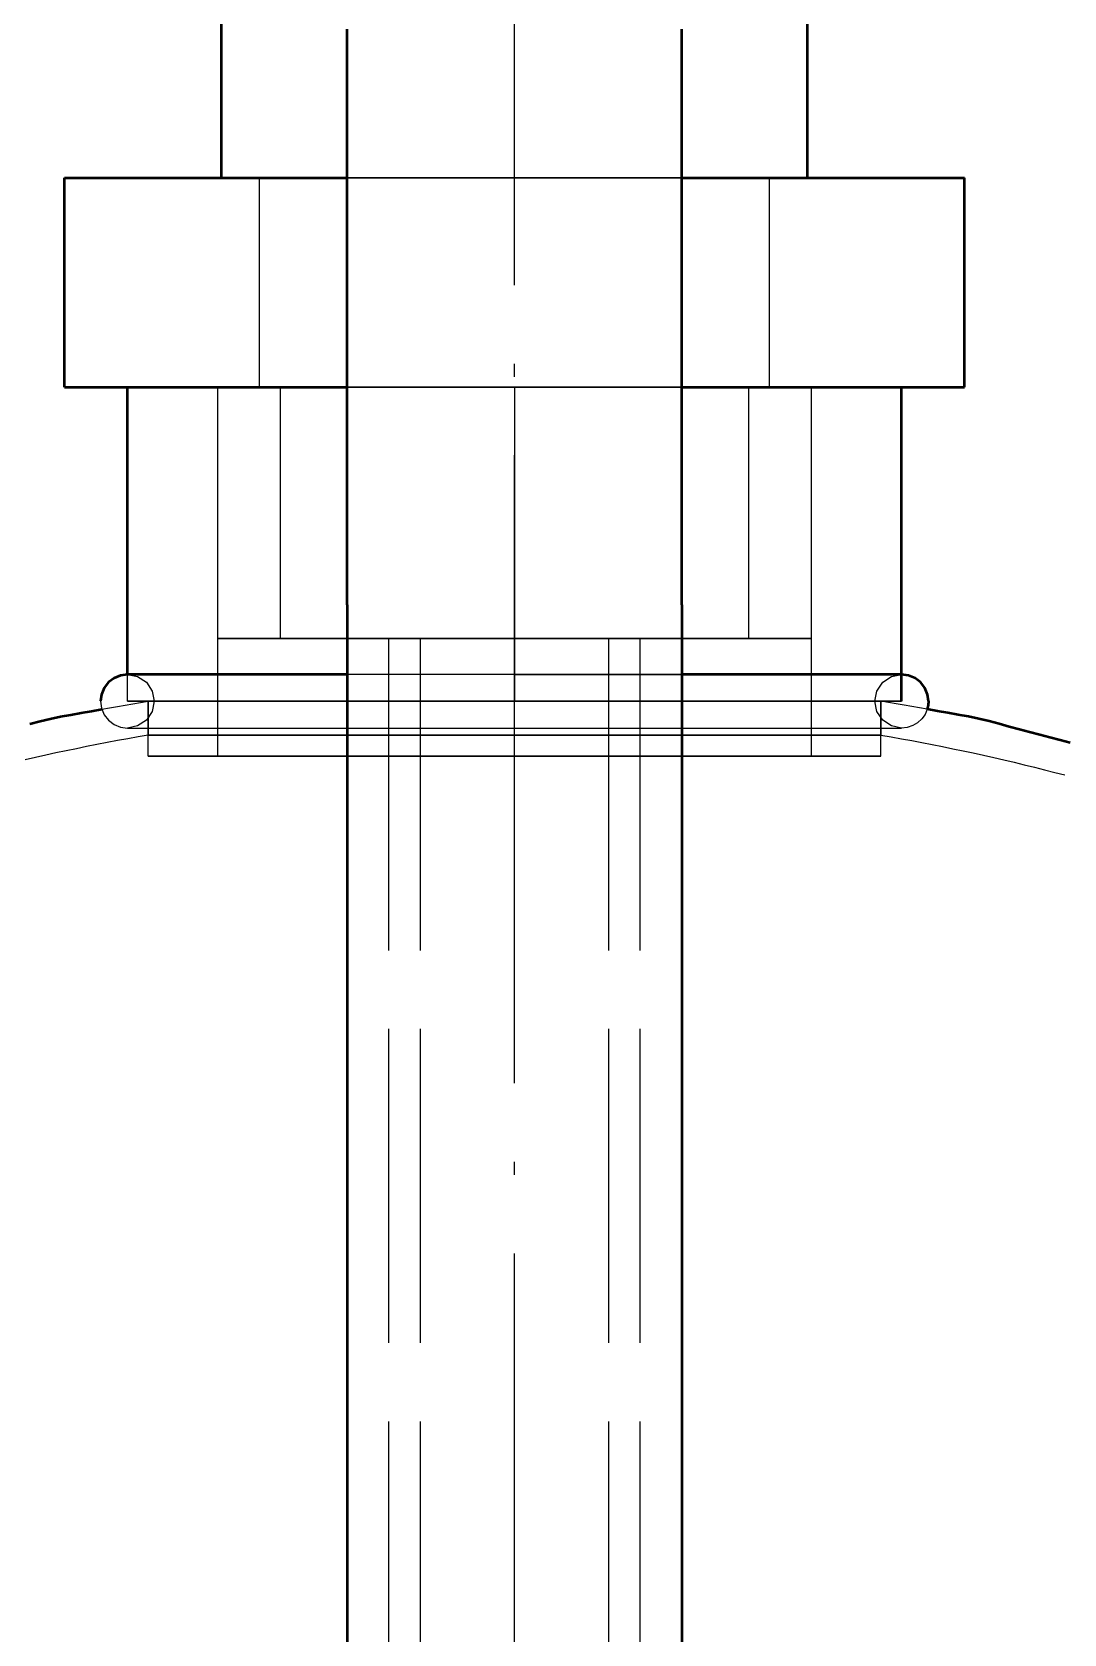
# Model space of a CAD drawing. Header units: millimetres. Extents: x 0 to 420, y 0 to 297.
# Drawn here: x 155.99 to 165.85, y 236.99 to 252.29 of the extents above; entities that cross this region are included whole.
import ezdxf

# ---------------------------------------------------------------- set-up
doc = ezdxf.new("R2010")
doc.units = ezdxf.units.MM
doc.linetypes.add('ISO02-TRAZOS', pattern=[3.75, 3, -0.75])
doc.linetypes.add('ISO04-TRAZO-PUNTO', pattern=[7.625, 6, -0.75, 0.125, -0.75])
for name, color, linetype, lineweight in [('01-VISIBLE', 7, 'CONTINUOUS', 50), ('02-OCULTA', 4, 'ISO02-TRAZOS', 25), ('03-EJE', 1, 'ISO04-TRAZO-PUNTO', 25)]:
    doc.layers.add(name, color=color, linetype=linetype, lineweight=lineweight)

msp = doc.modelspace()

# ---------------------------------------------------------------- linework, layer by layer
at = {"layer": '01-VISIBLE'}
for p, q in [((157.798, 250.9), (157.798, 261.707)), ((163.398, 250.9), (163.398, 261.707)), ((156.298, 248.9), (156.298, 250.9)), ((164.898, 248.9), (164.898, 250.9)), ((156.898, 246.156), (156.898, 248.9)), ((164.298, 245.9), (164.298, 248.9)), ((158.998, 246.823), (158.998, 203.28)), ((162.198, 246.823), (162.198, 203.28))]:
    msp.add_line(p, q, dxfattribs=at)
for points in [[(158.998, 246.823), (158.998, 246.923), (158.998, 247.023), (158.998, 247.123), (158.998, 247.223), (158.998, 247.323), (158.998, 247.423), (158.998, 247.523), (158.998, 247.623), (158.998, 247.723), (158.998, 247.823), (158.998, 247.923), (158.998, 248.023), (158.998, 248.123), (158.998, 248.223), (158.998, 248.323), (158.998, 248.423), (158.998, 248.523), (158.998, 248.623), (158.998, 248.723), (158.998, 248.823), (158.998, 248.923), (158.998, 249.023), (158.998, 249.123), (158.998, 249.223), (158.998, 249.323), (158.998, 249.423), (158.998, 249.523), (158.998, 249.623), (158.998, 249.723), (158.998, 249.823), (158.998, 249.923), (158.998, 250.023), (158.998, 250.123), (158.998, 250.223), (158.998, 250.323), (158.998, 250.423), (158.998, 250.523), (158.998, 250.623), (158.998, 250.723), (158.998, 250.823), (158.998, 250.923), (158.998, 251.023), (158.998, 251.123), (158.998, 251.223), (158.998, 251.323), (158.998, 251.423), (158.998, 251.523), (158.998, 251.623), (158.998, 251.723), (158.998, 251.823), (158.998, 251.923), (158.998, 252.023), (158.998, 252.123), (158.998, 252.223), (158.998, 252.323)], [(162.198, 246.823), (162.198, 246.923), (162.198, 247.023), (162.198, 247.123), (162.198, 247.223), (162.198, 247.323), (162.198, 247.423), (162.198, 247.523), (162.198, 247.623), (162.198, 247.723), (162.198, 247.823), (162.198, 247.923), (162.198, 248.023), (162.198, 248.123), (162.198, 248.223), (162.198, 248.323), (162.198, 248.423), (162.198, 248.523), (162.198, 248.623), (162.198, 248.723), (162.198, 248.823), (162.198, 248.923), (162.198, 249.023), (162.198, 249.123), (162.198, 249.223), (162.198, 249.323), (162.198, 249.423), (162.198, 249.523), (162.198, 249.623), (162.198, 249.723), (162.198, 249.823), (162.198, 249.923), (162.198, 250.023), (162.198, 250.123), (162.198, 250.223), (162.198, 250.323), (162.198, 250.423), (162.198, 250.523), (162.198, 250.623), (162.198, 250.723), (162.198, 250.823), (162.198, 250.923), (162.198, 251.023), (162.198, 251.123), (162.198, 251.223), (162.198, 251.323), (162.198, 251.423), (162.198, 251.523), (162.198, 251.623), (162.198, 251.723), (162.198, 251.823), (162.198, 251.923), (162.198, 252.023), (162.198, 252.123), (162.198, 252.223), (162.198, 252.323)], [(156.298, 250.9), (156.398, 250.9), (156.498, 250.9), (156.598, 250.9), (156.698, 250.9), (156.798, 250.9), (156.898, 250.9), (156.998, 250.9), (157.098, 250.9), (157.198, 250.9), (157.298, 250.9), (157.398, 250.9), (157.498, 250.9), (157.598, 250.9), (157.698, 250.9), (157.798, 250.9), (157.898, 250.9), (157.998, 250.9), (158.098, 250.9), (158.198, 250.9), (158.298, 250.9), (158.398, 250.9), (158.498, 250.9), (158.598, 250.9), (158.698, 250.9), (158.798, 250.9), (158.898, 250.9), (158.998, 250.9)], [(162.198, 250.9), (162.302, 250.9), (162.406, 250.9), (162.51, 250.9), (162.614, 250.9), (162.718, 250.9), (162.821, 250.9), (162.925, 250.9), (163.029, 250.9), (163.133, 250.9), (163.237, 250.9), (163.341, 250.9), (163.445, 250.9), (163.548, 250.9), (163.652, 250.9), (163.756, 250.9), (163.86, 250.9), (163.964, 250.9), (164.068, 250.9), (164.171, 250.9), (164.275, 250.9), (164.379, 250.9), (164.483, 250.9), (164.587, 250.9), (164.691, 250.9), (164.795, 250.9), (164.898, 250.9)], [(156.298, 248.9), (156.398, 248.9), (156.498, 248.9), (156.598, 248.9), (156.698, 248.9), (156.798, 248.9), (156.898, 248.9), (156.998, 248.9), (157.098, 248.9), (157.198, 248.9), (157.298, 248.9), (157.398, 248.9), (157.498, 248.9), (157.598, 248.9), (157.698, 248.9), (157.798, 248.9), (157.898, 248.9), (157.998, 248.9), (158.098, 248.9), (158.198, 248.9), (158.298, 248.9), (158.398, 248.9), (158.498, 248.9), (158.598, 248.9), (158.698, 248.9), (158.798, 248.9), (158.898, 248.9), (158.998, 248.9)], [(162.198, 248.9), (162.302, 248.9), (162.406, 248.9), (162.51, 248.9), (162.614, 248.9), (162.718, 248.9), (162.821, 248.9), (162.925, 248.9), (163.029, 248.9), (163.133, 248.9), (163.237, 248.9), (163.341, 248.9), (163.445, 248.9), (163.548, 248.9), (163.652, 248.9), (163.756, 248.9), (163.86, 248.9), (163.964, 248.9), (164.068, 248.9), (164.171, 248.9), (164.275, 248.9), (164.379, 248.9), (164.483, 248.9), (164.587, 248.9), (164.691, 248.9), (164.795, 248.9), (164.898, 248.9)], [(156.898, 246.156), (156.832, 246.147), (156.77, 246.122), (156.717, 246.081), (156.677, 246.028), (156.651, 245.966), (156.642, 245.9)], [(157.761, 246.156), (157.653, 246.156), (157.545, 246.156), (157.437, 246.156), (157.33, 246.156), (157.222, 246.156), (157.114, 246.156), (157.006, 246.156), (156.898, 246.156)], [(158.998, 246.156), (158.898, 246.156), (158.798, 246.156), (158.698, 246.156), (158.598, 246.156), (158.498, 246.156), (158.398, 246.156), (158.298, 246.156), (158.198, 246.156), (158.098, 246.156), (157.998, 246.156), (157.898, 246.156), (157.798, 246.156), (157.698, 246.156), (157.598, 246.156), (157.498, 246.156), (157.398, 246.156), (157.298, 246.156), (157.198, 246.156), (157.098, 246.156), (156.998, 246.156), (156.898, 246.156)], [(164.298, 246.156), (164.193, 246.156), (164.088, 246.156), (163.983, 246.156), (163.878, 246.156), (163.773, 246.156), (163.668, 246.156), (163.563, 246.156), (163.458, 246.156), (163.353, 246.156), (163.248, 246.156), (163.143, 246.156), (163.038, 246.156), (162.933, 246.156), (162.828, 246.156), (162.723, 246.156), (162.618, 246.156), (162.513, 246.156), (162.408, 246.156), (162.303, 246.156), (162.198, 246.156)], [(164.554, 245.9), (164.546, 245.966), (164.52, 246.028), (164.479, 246.081), (164.426, 246.122), (164.365, 246.147), (164.298, 246.156)], [(155.966, 245.684), (156.063, 245.71), (156.161, 245.733), (156.259, 245.753), (156.358, 245.772), (156.456, 245.79), (156.555, 245.807), (156.654, 245.825)], [(164.554, 245.9), (164.554, 245.887), (164.553, 245.875), (164.552, 245.862), (164.549, 245.849), (164.546, 245.837), (164.543, 245.825)], [(165.91, 245.504), (165.812, 245.529), (165.715, 245.554), (165.618, 245.579), (165.521, 245.604), (165.424, 245.63), (165.327, 245.656), (165.231, 245.684), (165.134, 245.71), (165.036, 245.733), (164.938, 245.753), (164.839, 245.772), (164.741, 245.79), (164.642, 245.807), (164.543, 245.825)]]:
    msp.add_lwpolyline(points, dxfattribs=at)
at = {"layer": '02-OCULTA'}
for p, q in [((157.798, 250.9), (157.798, 262.107)), ((163.398, 250.9), (163.398, 262.107)), ((158.161, 248.9), (158.161, 250.9)), ((162.598, 250.9), (158.598, 250.9)), ((162.598, 250.9), (158.598, 250.9)), ((163.036, 248.9), (163.036, 250.9)), ((157.761, 245.376), (157.761, 248.9)), ((157.761, 246.5), (157.761, 248.9)), ((158.361, 246.5), (158.361, 248.9)), ((160.598, 248.9), (160.598, 245.376)), ((162.836, 246.5), (162.836, 248.9)), ((163.436, 245.376), (163.436, 248.9)), ((163.436, 246.5), (163.436, 248.9)), ((159.398, 176.02), (159.398, 246.5)), ((159.698, 176.02), (159.698, 246.5)), ((161.498, 176.02), (161.498, 246.5)), ((161.798, 176.02), (161.798, 246.5)), ((156.898, 245.9), (156.898, 246.156)), ((157.096, 245.376), (157.096, 245.9)), ((157.098, 245.9), (157.098, 245.576)), ((164.098, 245.9), (164.098, 245.576)), ((164.1, 245.376), (164.1, 245.9))]:
    msp.add_line(p, q, dxfattribs=at)
for points in [[(160.598, 250.9), (160.498, 250.9), (160.398, 250.9), (160.298, 250.9), (160.198, 250.9), (160.098, 250.9), (159.998, 250.9), (159.898, 250.9), (159.798, 250.9), (159.698, 250.9), (159.598, 250.9), (159.498, 250.9), (159.398, 250.9), (159.298, 250.9), (159.198, 250.9), (159.098, 250.9), (158.998, 250.9), (158.898, 250.9), (158.798, 250.9), (158.698, 250.9), (158.598, 250.9), (158.498, 250.9), (158.398, 250.9), (158.298, 250.9), (158.198, 250.9), (158.098, 250.9), (157.998, 250.9), (157.898, 250.9), (157.798, 250.9), (157.698, 250.9), (157.598, 250.9), (157.498, 250.9), (157.398, 250.9), (157.298, 250.9), (157.198, 250.9), (157.098, 250.9), (156.998, 250.9), (156.898, 250.9), (156.798, 250.9), (156.698, 250.9), (156.598, 250.9), (156.498, 250.9), (156.398, 250.9), (156.298, 250.9)], [(158.598, 250.9), (158.498, 250.9), (158.398, 250.9), (158.298, 250.9), (158.198, 250.9), (158.098, 250.9), (157.998, 250.9), (157.898, 250.9), (157.798, 250.9)], [(158.598, 250.9), (158.498, 250.9), (158.398, 250.9), (158.298, 250.9), (158.198, 250.9), (158.098, 250.9), (157.998, 250.9), (157.898, 250.9), (157.798, 250.9)], [(160.598, 250.9), (160.497, 250.9), (160.395, 250.9), (160.294, 250.9), (160.192, 250.9), (160.091, 250.9), (159.989, 250.9), (159.887, 250.9), (159.786, 250.9), (159.684, 250.9), (159.583, 250.9), (159.481, 250.9), (159.38, 250.9), (159.278, 250.9), (159.176, 250.9), (159.075, 250.9), (158.973, 250.9), (158.872, 250.9), (158.77, 250.9), (158.669, 250.9), (158.567, 250.9), (158.466, 250.9), (158.364, 250.9), (158.262, 250.9), (158.161, 250.9)], [(158.161, 250.9), (158.262, 250.9), (158.364, 250.9), (158.466, 250.9), (158.567, 250.9), (158.669, 250.9), (158.77, 250.9), (158.872, 250.9), (158.973, 250.9), (159.075, 250.9), (159.176, 250.9), (159.278, 250.9), (159.38, 250.9), (159.481, 250.9), (159.583, 250.9), (159.684, 250.9), (159.786, 250.9), (159.887, 250.9), (159.989, 250.9), (160.091, 250.9), (160.192, 250.9), (160.294, 250.9), (160.395, 250.9), (160.497, 250.9), (160.598, 250.9), (160.7, 250.9), (160.802, 250.9), (160.903, 250.9), (161.005, 250.9), (161.106, 250.9), (161.208, 250.9), (161.309, 250.9), (161.411, 250.9), (161.513, 250.9), (161.614, 250.9), (161.716, 250.9), (161.817, 250.9), (161.919, 250.9), (162.02, 250.9), (162.122, 250.9), (162.223, 250.9), (162.325, 250.9), (162.427, 250.9), (162.528, 250.9), (162.63, 250.9), (162.731, 250.9), (162.833, 250.9), (162.934, 250.9), (163.036, 250.9)], [(158.998, 250.9), (159.102, 250.9), (159.205, 250.9), (159.308, 250.9), (159.411, 250.9), (159.515, 250.9), (159.618, 250.9), (159.721, 250.9), (159.824, 250.9), (159.927, 250.9), (160.031, 250.9), (160.134, 250.9), (160.237, 250.9), (160.34, 250.9), (160.444, 250.9), (160.547, 250.9), (160.65, 250.9), (160.753, 250.9), (160.856, 250.9), (160.96, 250.9), (161.063, 250.9), (161.166, 250.9), (161.269, 250.9), (161.373, 250.9), (161.476, 250.9), (161.579, 250.9), (161.682, 250.9), (161.786, 250.9), (161.889, 250.9), (161.992, 250.9), (162.095, 250.9), (162.198, 250.9)], [(164.898, 250.9), (164.796, 250.9), (164.694, 250.9), (164.591, 250.9), (164.489, 250.9), (164.387, 250.9), (164.284, 250.9), (164.182, 250.9), (164.079, 250.9), (163.977, 250.9), (163.875, 250.9), (163.772, 250.9), (163.67, 250.9), (163.567, 250.9), (163.465, 250.9), (163.363, 250.9), (163.26, 250.9), (163.158, 250.9), (163.056, 250.9), (162.953, 250.9), (162.851, 250.9), (162.748, 250.9), (162.646, 250.9), (162.544, 250.9), (162.441, 250.9), (162.339, 250.9), (162.237, 250.9), (162.134, 250.9), (162.032, 250.9), (161.929, 250.9), (161.827, 250.9), (161.725, 250.9), (161.622, 250.9), (161.52, 250.9), (161.417, 250.9), (161.315, 250.9), (161.213, 250.9), (161.11, 250.9), (161.008, 250.9), (160.906, 250.9), (160.803, 250.9), (160.701, 250.9), (160.598, 250.9)], [(163.036, 250.9), (162.934, 250.9), (162.833, 250.9), (162.731, 250.9), (162.63, 250.9), (162.528, 250.9), (162.427, 250.9), (162.325, 250.9), (162.223, 250.9), (162.122, 250.9), (162.02, 250.9), (161.919, 250.9), (161.817, 250.9), (161.716, 250.9), (161.614, 250.9), (161.513, 250.9), (161.411, 250.9), (161.309, 250.9), (161.208, 250.9), (161.106, 250.9), (161.005, 250.9), (160.903, 250.9), (160.802, 250.9), (160.7, 250.9), (160.598, 250.9)], [(162.598, 250.9), (162.698, 250.9), (162.798, 250.9), (162.898, 250.9), (162.998, 250.9), (163.098, 250.9), (163.198, 250.9), (163.298, 250.9), (163.398, 250.9)], [(162.598, 250.9), (162.698, 250.9), (162.798, 250.9), (162.898, 250.9), (162.998, 250.9), (163.098, 250.9), (163.198, 250.9), (163.298, 250.9), (163.398, 250.9)], [(160.598, 248.9), (160.498, 248.9), (160.398, 248.9), (160.298, 248.9), (160.198, 248.9), (160.098, 248.9), (159.998, 248.9), (159.898, 248.9), (159.798, 248.9), (159.698, 248.9), (159.598, 248.9), (159.498, 248.9), (159.398, 248.9), (159.298, 248.9), (159.198, 248.9), (159.098, 248.9), (158.998, 248.9), (158.898, 248.9), (158.798, 248.9), (158.698, 248.9), (158.598, 248.9), (158.498, 248.9), (158.398, 248.9), (158.298, 248.9), (158.198, 248.9), (158.098, 248.9), (157.998, 248.9), (157.898, 248.9), (157.798, 248.9), (157.698, 248.9), (157.598, 248.9), (157.498, 248.9), (157.398, 248.9), (157.298, 248.9), (157.198, 248.9), (157.098, 248.9), (156.998, 248.9), (156.898, 248.9), (156.798, 248.9), (156.698, 248.9), (156.598, 248.9), (156.498, 248.9), (156.398, 248.9), (156.298, 248.9)], [(160.598, 248.9), (160.498, 248.9), (160.398, 248.9), (160.298, 248.9), (160.198, 248.9), (160.098, 248.9), (159.998, 248.9), (159.898, 248.9), (159.798, 248.9), (159.698, 248.9), (159.598, 248.9), (159.498, 248.9), (159.398, 248.9), (159.298, 248.9), (159.198, 248.9), (159.098, 248.9), (158.998, 248.9), (158.898, 248.9), (158.798, 248.9), (158.698, 248.9), (158.598, 248.9), (158.498, 248.9), (158.398, 248.9), (158.298, 248.9), (158.198, 248.9), (158.098, 248.9), (157.998, 248.9), (157.898, 248.9), (157.798, 248.9), (157.698, 248.9), (157.598, 248.9), (157.498, 248.9), (157.398, 248.9), (157.298, 248.9), (157.198, 248.9), (157.098, 248.9), (156.998, 248.9), (156.898, 248.9)], [(156.898, 248.9), (156.998, 248.9), (157.098, 248.9), (157.198, 248.9), (157.298, 248.9), (157.398, 248.9), (157.498, 248.9), (157.598, 248.9), (157.698, 248.9), (157.798, 248.9), (157.898, 248.9), (157.998, 248.9), (158.098, 248.9), (158.198, 248.9), (158.298, 248.9), (158.398, 248.9), (158.498, 248.9), (158.598, 248.9), (158.698, 248.9), (158.798, 248.9), (158.898, 248.9), (158.998, 248.9), (159.098, 248.9), (159.198, 248.9), (159.298, 248.9), (159.398, 248.9), (159.498, 248.9), (159.598, 248.9), (159.698, 248.9), (159.798, 248.9), (159.898, 248.9), (159.998, 248.9), (160.098, 248.9), (160.198, 248.9), (160.298, 248.9), (160.398, 248.9), (160.498, 248.9), (160.598, 248.9), (160.698, 248.9), (160.798, 248.9), (160.898, 248.9), (160.998, 248.9), (161.098, 248.9), (161.198, 248.9), (161.298, 248.9), (161.398, 248.9), (161.498, 248.9), (161.598, 248.9), (161.698, 248.9), (161.798, 248.9), (161.898, 248.9), (161.998, 248.9), (162.098, 248.9), (162.198, 248.9), (162.298, 248.9), (162.398, 248.9), (162.498, 248.9), (162.598, 248.9), (162.698, 248.9), (162.798, 248.9), (162.898, 248.9), (162.998, 248.9), (163.098, 248.9), (163.198, 248.9), (163.298, 248.9), (163.398, 248.9), (163.498, 248.9), (163.598, 248.9), (163.698, 248.9), (163.798, 248.9), (163.898, 248.9), (163.998, 248.9), (164.098, 248.9), (164.198, 248.9), (164.298, 248.9)], [(160.598, 248.9), (160.497, 248.9), (160.396, 248.9), (160.294, 248.9), (160.193, 248.9), (160.092, 248.9), (159.99, 248.9), (159.889, 248.9), (159.788, 248.9), (159.686, 248.9), (159.585, 248.9), (159.484, 248.9), (159.382, 248.9), (159.281, 248.9), (159.18, 248.9), (159.078, 248.9), (158.977, 248.9), (158.876, 248.9), (158.774, 248.9), (158.673, 248.9), (158.572, 248.9), (158.47, 248.9), (158.369, 248.9), (158.268, 248.9), (158.166, 248.9), (158.065, 248.9), (157.964, 248.9), (157.862, 248.9), (157.761, 248.9)], [(157.761, 248.9), (157.862, 248.9), (157.964, 248.9), (158.065, 248.9), (158.166, 248.9), (158.268, 248.9), (158.369, 248.9), (158.47, 248.9), (158.572, 248.9), (158.673, 248.9), (158.774, 248.9), (158.876, 248.9), (158.977, 248.9), (159.078, 248.9), (159.18, 248.9), (159.281, 248.9), (159.382, 248.9), (159.484, 248.9), (159.585, 248.9), (159.686, 248.9), (159.788, 248.9), (159.889, 248.9), (159.99, 248.9), (160.092, 248.9), (160.193, 248.9), (160.294, 248.9), (160.396, 248.9), (160.497, 248.9), (160.598, 248.9), (160.7, 248.9), (160.801, 248.9), (160.902, 248.9), (161.004, 248.9), (161.105, 248.9), (161.206, 248.9), (161.308, 248.9), (161.409, 248.9), (161.511, 248.9), (161.612, 248.9), (161.713, 248.9), (161.815, 248.9), (161.916, 248.9), (162.017, 248.9), (162.119, 248.9), (162.22, 248.9), (162.321, 248.9), (162.423, 248.9), (162.524, 248.9), (162.625, 248.9), (162.727, 248.9), (162.828, 248.9), (162.929, 248.9), (163.031, 248.9), (163.132, 248.9), (163.233, 248.9), (163.335, 248.9), (163.436, 248.9)], [(160.598, 248.9), (160.497, 248.9), (160.396, 248.9), (160.294, 248.9), (160.193, 248.9), (160.092, 248.9), (159.99, 248.9), (159.889, 248.9), (159.788, 248.9), (159.686, 248.9), (159.585, 248.9), (159.484, 248.9), (159.382, 248.9), (159.281, 248.9), (159.18, 248.9), (159.078, 248.9), (158.977, 248.9), (158.876, 248.9), (158.774, 248.9), (158.673, 248.9), (158.572, 248.9), (158.47, 248.9), (158.369, 248.9), (158.268, 248.9), (158.166, 248.9), (158.065, 248.9), (157.964, 248.9), (157.862, 248.9), (157.761, 248.9)], [(157.761, 248.9), (157.862, 248.9), (157.964, 248.9), (158.065, 248.9), (158.166, 248.9), (158.268, 248.9), (158.369, 248.9), (158.47, 248.9), (158.572, 248.9), (158.673, 248.9), (158.774, 248.9), (158.876, 248.9), (158.977, 248.9), (159.078, 248.9), (159.18, 248.9), (159.281, 248.9), (159.382, 248.9), (159.484, 248.9), (159.585, 248.9), (159.686, 248.9), (159.788, 248.9), (159.889, 248.9), (159.99, 248.9), (160.092, 248.9), (160.193, 248.9), (160.294, 248.9), (160.396, 248.9), (160.497, 248.9), (160.598, 248.9), (160.7, 248.9), (160.801, 248.9), (160.902, 248.9), (161.004, 248.9), (161.105, 248.9), (161.206, 248.9), (161.308, 248.9), (161.409, 248.9), (161.511, 248.9), (161.612, 248.9), (161.713, 248.9), (161.815, 248.9), (161.916, 248.9), (162.017, 248.9), (162.119, 248.9), (162.22, 248.9), (162.321, 248.9), (162.423, 248.9), (162.524, 248.9), (162.625, 248.9), (162.727, 248.9), (162.828, 248.9), (162.929, 248.9), (163.031, 248.9), (163.132, 248.9), (163.233, 248.9), (163.335, 248.9), (163.436, 248.9)], [(160.598, 248.9), (160.497, 248.9), (160.395, 248.9), (160.294, 248.9), (160.192, 248.9), (160.091, 248.9), (159.989, 248.9), (159.887, 248.9), (159.786, 248.9), (159.684, 248.9), (159.583, 248.9), (159.481, 248.9), (159.38, 248.9), (159.278, 248.9), (159.176, 248.9), (159.075, 248.9), (158.973, 248.9), (158.872, 248.9), (158.77, 248.9), (158.669, 248.9), (158.567, 248.9), (158.466, 248.9), (158.364, 248.9), (158.262, 248.9), (158.161, 248.9)], [(158.161, 248.9), (158.262, 248.9), (158.364, 248.9), (158.466, 248.9), (158.567, 248.9), (158.669, 248.9), (158.77, 248.9), (158.872, 248.9), (158.973, 248.9), (159.075, 248.9), (159.176, 248.9), (159.278, 248.9), (159.38, 248.9), (159.481, 248.9), (159.583, 248.9), (159.684, 248.9), (159.786, 248.9), (159.887, 248.9), (159.989, 248.9), (160.091, 248.9), (160.192, 248.9), (160.294, 248.9), (160.395, 248.9), (160.497, 248.9), (160.598, 248.9), (160.7, 248.9), (160.802, 248.9), (160.903, 248.9), (161.005, 248.9), (161.106, 248.9), (161.208, 248.9), (161.309, 248.9), (161.411, 248.9), (161.513, 248.9), (161.614, 248.9), (161.716, 248.9), (161.817, 248.9), (161.919, 248.9), (162.02, 248.9), (162.122, 248.9), (162.223, 248.9), (162.325, 248.9), (162.427, 248.9), (162.528, 248.9), (162.63, 248.9), (162.731, 248.9), (162.833, 248.9), (162.934, 248.9), (163.036, 248.9)], [(160.598, 248.9), (160.497, 248.9), (160.395, 248.9), (160.293, 248.9), (160.192, 248.9), (160.09, 248.9), (159.988, 248.9), (159.886, 248.9), (159.785, 248.9), (159.683, 248.9), (159.581, 248.9), (159.48, 248.9), (159.378, 248.9), (159.276, 248.9), (159.174, 248.9), (159.073, 248.9), (158.971, 248.9), (158.869, 248.9), (158.768, 248.9), (158.666, 248.9), (158.564, 248.9), (158.463, 248.9), (158.361, 248.9)], [(158.361, 248.9), (158.463, 248.9), (158.564, 248.9), (158.666, 248.9), (158.768, 248.9), (158.869, 248.9), (158.971, 248.9), (159.073, 248.9), (159.174, 248.9), (159.276, 248.9), (159.378, 248.9), (159.48, 248.9), (159.581, 248.9), (159.683, 248.9), (159.785, 248.9), (159.886, 248.9), (159.988, 248.9), (160.09, 248.9), (160.192, 248.9), (160.293, 248.9), (160.395, 248.9), (160.497, 248.9), (160.598, 248.9), (160.7, 248.9), (160.802, 248.9), (160.904, 248.9), (161.005, 248.9), (161.107, 248.9), (161.209, 248.9), (161.31, 248.9), (161.412, 248.9), (161.514, 248.9), (161.616, 248.9), (161.717, 248.9), (161.819, 248.9), (161.921, 248.9), (162.022, 248.9), (162.124, 248.9), (162.226, 248.9), (162.327, 248.9), (162.429, 248.9), (162.531, 248.9), (162.633, 248.9), (162.734, 248.9), (162.836, 248.9)], [(158.998, 248.9), (159.102, 248.9), (159.205, 248.9), (159.308, 248.9), (159.411, 248.9), (159.515, 248.9), (159.618, 248.9), (159.721, 248.9), (159.824, 248.9), (159.927, 248.9), (160.031, 248.9), (160.134, 248.9), (160.237, 248.9), (160.34, 248.9), (160.444, 248.9), (160.547, 248.9), (160.65, 248.9), (160.753, 248.9), (160.856, 248.9), (160.96, 248.9), (161.063, 248.9), (161.166, 248.9), (161.269, 248.9), (161.373, 248.9), (161.476, 248.9), (161.579, 248.9), (161.682, 248.9), (161.786, 248.9), (161.889, 248.9), (161.992, 248.9), (162.095, 248.9), (162.198, 248.9)], [(163.436, 248.9), (163.335, 248.9), (163.233, 248.9), (163.132, 248.9), (163.031, 248.9), (162.929, 248.9), (162.828, 248.9), (162.727, 248.9), (162.625, 248.9), (162.524, 248.9), (162.423, 248.9), (162.321, 248.9), (162.22, 248.9), (162.119, 248.9), (162.017, 248.9), (161.916, 248.9), (161.815, 248.9), (161.713, 248.9), (161.612, 248.9), (161.511, 248.9), (161.409, 248.9), (161.308, 248.9), (161.206, 248.9), (161.105, 248.9), (161.004, 248.9), (160.902, 248.9), (160.801, 248.9), (160.7, 248.9), (160.598, 248.9)], [(164.298, 248.9), (164.198, 248.9), (164.098, 248.9), (163.998, 248.9), (163.898, 248.9), (163.798, 248.9), (163.698, 248.9), (163.598, 248.9), (163.498, 248.9), (163.398, 248.9), (163.298, 248.9), (163.198, 248.9), (163.098, 248.9), (162.998, 248.9), (162.898, 248.9), (162.798, 248.9), (162.698, 248.9), (162.598, 248.9), (162.498, 248.9), (162.398, 248.9), (162.298, 248.9), (162.198, 248.9), (162.098, 248.9), (161.998, 248.9), (161.898, 248.9), (161.798, 248.9), (161.698, 248.9), (161.598, 248.9), (161.498, 248.9), (161.398, 248.9), (161.298, 248.9), (161.198, 248.9), (161.098, 248.9), (160.998, 248.9), (160.898, 248.9), (160.798, 248.9), (160.698, 248.9), (160.598, 248.9)], [(164.898, 248.9), (164.796, 248.9), (164.694, 248.9), (164.591, 248.9), (164.489, 248.9), (164.387, 248.9), (164.284, 248.9), (164.182, 248.9), (164.079, 248.9), (163.977, 248.9), (163.875, 248.9), (163.772, 248.9), (163.67, 248.9), (163.567, 248.9), (163.465, 248.9), (163.363, 248.9), (163.26, 248.9), (163.158, 248.9), (163.056, 248.9), (162.953, 248.9), (162.851, 248.9), (162.748, 248.9), (162.646, 248.9), (162.544, 248.9), (162.441, 248.9), (162.339, 248.9), (162.237, 248.9), (162.134, 248.9), (162.032, 248.9), (161.929, 248.9), (161.827, 248.9), (161.725, 248.9), (161.622, 248.9), (161.52, 248.9), (161.417, 248.9), (161.315, 248.9), (161.213, 248.9), (161.11, 248.9), (161.008, 248.9), (160.906, 248.9), (160.803, 248.9), (160.701, 248.9), (160.598, 248.9)], [(163.036, 248.9), (162.934, 248.9), (162.833, 248.9), (162.731, 248.9), (162.63, 248.9), (162.528, 248.9), (162.427, 248.9), (162.325, 248.9), (162.223, 248.9), (162.122, 248.9), (162.02, 248.9), (161.919, 248.9), (161.817, 248.9), (161.716, 248.9), (161.614, 248.9), (161.513, 248.9), (161.411, 248.9), (161.309, 248.9), (161.208, 248.9), (161.106, 248.9), (161.005, 248.9), (160.903, 248.9), (160.802, 248.9), (160.7, 248.9), (160.598, 248.9)], [(163.436, 248.9), (163.335, 248.9), (163.233, 248.9), (163.132, 248.9), (163.031, 248.9), (162.929, 248.9), (162.828, 248.9), (162.727, 248.9), (162.625, 248.9), (162.524, 248.9), (162.423, 248.9), (162.321, 248.9), (162.22, 248.9), (162.119, 248.9), (162.017, 248.9), (161.916, 248.9), (161.815, 248.9), (161.713, 248.9), (161.612, 248.9), (161.511, 248.9), (161.409, 248.9), (161.308, 248.9), (161.206, 248.9), (161.105, 248.9), (161.004, 248.9), (160.902, 248.9), (160.801, 248.9), (160.7, 248.9), (160.598, 248.9)], [(162.836, 248.9), (162.734, 248.9), (162.633, 248.9), (162.531, 248.9), (162.429, 248.9), (162.327, 248.9), (162.226, 248.9), (162.124, 248.9), (162.022, 248.9), (161.921, 248.9), (161.819, 248.9), (161.717, 248.9), (161.616, 248.9), (161.514, 248.9), (161.412, 248.9), (161.31, 248.9), (161.209, 248.9), (161.107, 248.9), (161.005, 248.9), (160.904, 248.9), (160.802, 248.9), (160.7, 248.9), (160.598, 248.9)], [(160.598, 246.5), (160.497, 246.5), (160.396, 246.5), (160.294, 246.5), (160.193, 246.5), (160.092, 246.5), (159.99, 246.5), (159.889, 246.5), (159.788, 246.5), (159.686, 246.5), (159.585, 246.5), (159.484, 246.5), (159.382, 246.5), (159.281, 246.5), (159.18, 246.5), (159.078, 246.5), (158.977, 246.5), (158.876, 246.5), (158.774, 246.5), (158.673, 246.5), (158.572, 246.5), (158.47, 246.5), (158.369, 246.5), (158.268, 246.5), (158.166, 246.5), (158.065, 246.5), (157.964, 246.5), (157.862, 246.5), (157.761, 246.5)], [(157.761, 246.5), (157.862, 246.5), (157.964, 246.5), (158.065, 246.5), (158.166, 246.5), (158.268, 246.5), (158.369, 246.5), (158.47, 246.5), (158.572, 246.5), (158.673, 246.5), (158.774, 246.5), (158.876, 246.5), (158.977, 246.5), (159.078, 246.5), (159.18, 246.5), (159.281, 246.5), (159.382, 246.5), (159.484, 246.5), (159.585, 246.5), (159.686, 246.5), (159.788, 246.5), (159.889, 246.5), (159.99, 246.5), (160.092, 246.5), (160.193, 246.5), (160.294, 246.5), (160.396, 246.5), (160.497, 246.5), (160.598, 246.5), (160.7, 246.5), (160.801, 246.5), (160.902, 246.5), (161.004, 246.5), (161.105, 246.5), (161.206, 246.5), (161.308, 246.5), (161.409, 246.5), (161.511, 246.5), (161.612, 246.5), (161.713, 246.5), (161.815, 246.5), (161.916, 246.5), (162.017, 246.5), (162.119, 246.5), (162.22, 246.5), (162.321, 246.5), (162.423, 246.5), (162.524, 246.5), (162.625, 246.5), (162.727, 246.5), (162.828, 246.5), (162.929, 246.5), (163.031, 246.5), (163.132, 246.5), (163.233, 246.5), (163.335, 246.5), (163.436, 246.5)], [(160.598, 246.5), (160.497, 246.5), (160.395, 246.5), (160.293, 246.5), (160.192, 246.5), (160.09, 246.5), (159.988, 246.5), (159.886, 246.5), (159.785, 246.5), (159.683, 246.5), (159.581, 246.5), (159.48, 246.5), (159.378, 246.5), (159.276, 246.5), (159.174, 246.5), (159.073, 246.5), (158.971, 246.5), (158.869, 246.5), (158.768, 246.5), (158.666, 246.5), (158.564, 246.5), (158.463, 246.5), (158.361, 246.5)], [(158.361, 246.5), (158.463, 246.5), (158.564, 246.5), (158.666, 246.5), (158.768, 246.5), (158.869, 246.5), (158.971, 246.5), (159.073, 246.5), (159.174, 246.5), (159.276, 246.5), (159.378, 246.5), (159.48, 246.5), (159.581, 246.5), (159.683, 246.5), (159.785, 246.5), (159.886, 246.5), (159.988, 246.5), (160.09, 246.5), (160.192, 246.5), (160.293, 246.5), (160.395, 246.5), (160.497, 246.5), (160.598, 246.5), (160.7, 246.5), (160.802, 246.5), (160.904, 246.5), (161.005, 246.5), (161.107, 246.5), (161.209, 246.5), (161.31, 246.5), (161.412, 246.5), (161.514, 246.5), (161.616, 246.5), (161.717, 246.5), (161.819, 246.5), (161.921, 246.5), (162.022, 246.5), (162.124, 246.5), (162.226, 246.5), (162.327, 246.5), (162.429, 246.5), (162.531, 246.5), (162.633, 246.5), (162.734, 246.5), (162.836, 246.5)], [(160.598, 246.5), (160.498, 246.5), (160.398, 246.5), (160.298, 246.5), (160.198, 246.5), (160.098, 246.5), (159.998, 246.5), (159.898, 246.5), (159.798, 246.5), (159.698, 246.5), (159.598, 246.5), (159.498, 246.5), (159.398, 246.5)], [(159.398, 246.5), (159.498, 246.5), (159.598, 246.5), (159.698, 246.5), (159.798, 246.5), (159.898, 246.5), (159.998, 246.5), (160.098, 246.5), (160.198, 246.5), (160.298, 246.5), (160.398, 246.5), (160.498, 246.5), (160.598, 246.5), (160.698, 246.5), (160.798, 246.5), (160.898, 246.5), (160.998, 246.5), (161.098, 246.5), (161.198, 246.5), (161.298, 246.5), (161.398, 246.5), (161.498, 246.5), (161.598, 246.5), (161.698, 246.5), (161.798, 246.5)], [(160.598, 246.5), (160.498, 246.5), (160.398, 246.5), (160.298, 246.5), (160.198, 246.5), (160.098, 246.5), (159.998, 246.5), (159.898, 246.5), (159.798, 246.5), (159.698, 246.5)], [(159.698, 246.5), (159.798, 246.5), (159.898, 246.5), (159.998, 246.5), (160.098, 246.5), (160.198, 246.5), (160.298, 246.5), (160.398, 246.5), (160.498, 246.5), (160.598, 246.5), (160.698, 246.5), (160.798, 246.5), (160.898, 246.5), (160.998, 246.5), (161.098, 246.5), (161.198, 246.5), (161.298, 246.5), (161.398, 246.5), (161.498, 246.5)], [(163.436, 246.5), (163.335, 246.5), (163.233, 246.5), (163.132, 246.5), (163.031, 246.5), (162.929, 246.5), (162.828, 246.5), (162.727, 246.5), (162.625, 246.5), (162.524, 246.5), (162.423, 246.5), (162.321, 246.5), (162.22, 246.5), (162.119, 246.5), (162.017, 246.5), (161.916, 246.5), (161.815, 246.5), (161.713, 246.5), (161.612, 246.5), (161.511, 246.5), (161.409, 246.5), (161.308, 246.5), (161.206, 246.5), (161.105, 246.5), (161.004, 246.5), (160.902, 246.5), (160.801, 246.5), (160.7, 246.5), (160.598, 246.5)], [(162.836, 246.5), (162.734, 246.5), (162.633, 246.5), (162.531, 246.5), (162.429, 246.5), (162.327, 246.5), (162.226, 246.5), (162.124, 246.5), (162.022, 246.5), (161.921, 246.5), (161.819, 246.5), (161.717, 246.5), (161.616, 246.5), (161.514, 246.5), (161.412, 246.5), (161.31, 246.5), (161.209, 246.5), (161.107, 246.5), (161.005, 246.5), (160.904, 246.5), (160.802, 246.5), (160.7, 246.5), (160.598, 246.5)], [(161.798, 246.5), (161.689, 246.5), (161.58, 246.5), (161.471, 246.5), (161.362, 246.5), (161.253, 246.5), (161.144, 246.5), (161.035, 246.5), (160.926, 246.5), (160.817, 246.5), (160.708, 246.5), (160.598, 246.5)], [(161.498, 246.5), (161.386, 246.5), (161.273, 246.5), (161.161, 246.5), (161.048, 246.5), (160.936, 246.5), (160.823, 246.5), (160.711, 246.5), (160.598, 246.5)], [(156.898, 246.156), (156.996, 246.137), (157.079, 246.081), (157.135, 245.998), (157.154, 245.9), (157.135, 245.802), (157.079, 245.719), (156.996, 245.664), (156.898, 245.644)], [(160.598, 246.156), (160.497, 246.156), (160.396, 246.156), (160.294, 246.156), (160.193, 246.156), (160.092, 246.156), (159.99, 246.156), (159.889, 246.156), (159.788, 246.156), (159.686, 246.156), (159.585, 246.156), (159.484, 246.156), (159.382, 246.156), (159.281, 246.156), (159.18, 246.156), (159.078, 246.156), (158.977, 246.156), (158.876, 246.156), (158.774, 246.156), (158.673, 246.156), (158.572, 246.156), (158.47, 246.156), (158.369, 246.156), (158.268, 246.156), (158.166, 246.156), (158.065, 246.156), (157.964, 246.156), (157.862, 246.156), (157.761, 246.156)], [(162.198, 246.156), (162.095, 246.156), (161.992, 246.156), (161.889, 246.156), (161.786, 246.156), (161.682, 246.156), (161.579, 246.156), (161.476, 246.156), (161.373, 246.156), (161.269, 246.156), (161.166, 246.156), (161.063, 246.156), (160.96, 246.156), (160.856, 246.156), (160.753, 246.156), (160.65, 246.156), (160.547, 246.156), (160.444, 246.156), (160.34, 246.156), (160.237, 246.156), (160.134, 246.156), (160.031, 246.156), (159.927, 246.156), (159.824, 246.156), (159.721, 246.156), (159.618, 246.156), (159.515, 246.156), (159.411, 246.156), (159.308, 246.156), (159.205, 246.156), (159.102, 246.156), (158.998, 246.156)], [(160.598, 246.156), (160.698, 246.156), (160.798, 246.156), (160.898, 246.156), (160.998, 246.156), (161.098, 246.156), (161.198, 246.156), (161.298, 246.156), (161.398, 246.156), (161.498, 246.156), (161.598, 246.156), (161.698, 246.156), (161.798, 246.156), (161.898, 246.156), (161.998, 246.156), (162.098, 246.156), (162.198, 246.156), (162.298, 246.156), (162.398, 246.156), (162.498, 246.156), (162.598, 246.156), (162.698, 246.156), (162.798, 246.156), (162.898, 246.156), (162.998, 246.156), (163.098, 246.156), (163.198, 246.156), (163.298, 246.156), (163.398, 246.156), (163.498, 246.156), (163.598, 246.156), (163.698, 246.156), (163.798, 246.156), (163.898, 246.156), (163.998, 246.156), (164.098, 246.156), (164.198, 246.156), (164.298, 246.156)], [(164.298, 245.644), (164.2, 245.664), (164.117, 245.719), (164.062, 245.802), (164.042, 245.9), (164.062, 245.998), (164.117, 246.081), (164.2, 246.137), (164.298, 246.156)], [(156.642, 245.9), (156.651, 245.834), (156.677, 245.772), (156.717, 245.719), (156.77, 245.678), (156.832, 245.653), (156.898, 245.644)], [(156.654, 245.825), (156.728, 245.837), (156.802, 245.85), (156.876, 245.863), (156.95, 245.875), (157.024, 245.888), (157.098, 245.9)], [(160.598, 245.9), (160.498, 245.9), (160.398, 245.9), (160.298, 245.9), (160.198, 245.9), (160.098, 245.9), (159.998, 245.9), (159.898, 245.9), (159.798, 245.9), (159.698, 245.9), (159.598, 245.9), (159.498, 245.9), (159.398, 245.9), (159.298, 245.9), (159.198, 245.9), (159.098, 245.9), (158.998, 245.9), (158.898, 245.9), (158.798, 245.9), (158.698, 245.9), (158.598, 245.9), (158.498, 245.9), (158.398, 245.9), (158.298, 245.9), (158.198, 245.9), (158.098, 245.9), (157.998, 245.9), (157.898, 245.9), (157.798, 245.9), (157.698, 245.9), (157.598, 245.9), (157.498, 245.9), (157.398, 245.9), (157.298, 245.9), (157.198, 245.9), (157.098, 245.9), (156.998, 245.9), (156.898, 245.9)], [(156.898, 245.9), (156.998, 245.9), (157.098, 245.9), (157.198, 245.9), (157.298, 245.9), (157.398, 245.9), (157.498, 245.9), (157.598, 245.9), (157.698, 245.9), (157.798, 245.9), (157.898, 245.9), (157.998, 245.9), (158.098, 245.9), (158.198, 245.9), (158.298, 245.9), (158.398, 245.9), (158.498, 245.9), (158.598, 245.9), (158.698, 245.9), (158.798, 245.9), (158.898, 245.9), (158.998, 245.9), (159.098, 245.9), (159.198, 245.9), (159.298, 245.9), (159.398, 245.9), (159.498, 245.9), (159.598, 245.9), (159.698, 245.9), (159.798, 245.9), (159.898, 245.9), (159.998, 245.9), (160.098, 245.9), (160.198, 245.9), (160.298, 245.9), (160.398, 245.9), (160.498, 245.9), (160.598, 245.9), (160.698, 245.9), (160.798, 245.9), (160.898, 245.9), (160.998, 245.9), (161.098, 245.9), (161.198, 245.9), (161.298, 245.9), (161.398, 245.9), (161.498, 245.9), (161.598, 245.9), (161.698, 245.9), (161.798, 245.9), (161.898, 245.9), (161.998, 245.9), (162.098, 245.9), (162.198, 245.9), (162.298, 245.9), (162.398, 245.9), (162.498, 245.9), (162.598, 245.9), (162.698, 245.9), (162.798, 245.9), (162.898, 245.9), (162.998, 245.9), (163.098, 245.9), (163.198, 245.9), (163.298, 245.9), (163.398, 245.9), (163.498, 245.9), (163.598, 245.9), (163.698, 245.9), (163.798, 245.9), (163.898, 245.9), (163.998, 245.9), (164.098, 245.9), (164.198, 245.9), (164.298, 245.9)], [(160.598, 245.9), (160.498, 245.9), (160.398, 245.9), (160.298, 245.9), (160.198, 245.9), (160.098, 245.9), (159.998, 245.9), (159.898, 245.9), (159.798, 245.9), (159.698, 245.9), (159.598, 245.9), (159.498, 245.9), (159.398, 245.9), (159.298, 245.9), (159.198, 245.9), (159.098, 245.9), (158.998, 245.9), (158.897, 245.9), (158.797, 245.9), (158.697, 245.9), (158.597, 245.9), (158.497, 245.9), (158.397, 245.9), (158.297, 245.9), (158.197, 245.9), (158.097, 245.9), (157.997, 245.9), (157.897, 245.9), (157.797, 245.9), (157.697, 245.9), (157.597, 245.9), (157.497, 245.9), (157.397, 245.9), (157.297, 245.9), (157.196, 245.9), (157.096, 245.9)], [(157.096, 245.9), (157.196, 245.9), (157.297, 245.9), (157.397, 245.9), (157.497, 245.9), (157.597, 245.9), (157.697, 245.9), (157.797, 245.9), (157.897, 245.9), (157.997, 245.9), (158.097, 245.9), (158.197, 245.9), (158.297, 245.9), (158.397, 245.9), (158.497, 245.9), (158.597, 245.9), (158.697, 245.9), (158.797, 245.9), (158.897, 245.9), (158.998, 245.9), (159.098, 245.9), (159.198, 245.9), (159.298, 245.9), (159.398, 245.9), (159.498, 245.9), (159.598, 245.9), (159.698, 245.9), (159.798, 245.9), (159.898, 245.9), (159.998, 245.9), (160.098, 245.9), (160.198, 245.9), (160.298, 245.9), (160.398, 245.9), (160.498, 245.9), (160.598, 245.9), (160.698, 245.9), (160.799, 245.9), (160.899, 245.9), (160.999, 245.9), (161.099, 245.9), (161.199, 245.9), (161.299, 245.9), (161.399, 245.9), (161.499, 245.9), (161.599, 245.9), (161.699, 245.9), (161.799, 245.9), (161.899, 245.9), (161.999, 245.9), (162.099, 245.9), (162.199, 245.9), (162.299, 245.9), (162.399, 245.9), (162.5, 245.9), (162.6, 245.9), (162.7, 245.9), (162.8, 245.9), (162.9, 245.9), (163, 245.9), (163.1, 245.9), (163.2, 245.9), (163.3, 245.9), (163.4, 245.9), (163.5, 245.9), (163.6, 245.9), (163.7, 245.9), (163.8, 245.9), (163.9, 245.9), (164, 245.9), (164.1, 245.9)], [(160.598, 245.9), (160.498, 245.9), (160.398, 245.9), (160.298, 245.9), (160.198, 245.9), (160.098, 245.9), (159.998, 245.9), (159.898, 245.9), (159.798, 245.9), (159.698, 245.9), (159.598, 245.9), (159.498, 245.9), (159.398, 245.9), (159.298, 245.9), (159.198, 245.9), (159.098, 245.9), (158.998, 245.9), (158.898, 245.9), (158.798, 245.9), (158.698, 245.9), (158.598, 245.9), (158.498, 245.9), (158.398, 245.9), (158.298, 245.9), (158.198, 245.9), (158.098, 245.9), (157.998, 245.9), (157.898, 245.9), (157.798, 245.9), (157.698, 245.9), (157.598, 245.9), (157.498, 245.9), (157.398, 245.9), (157.298, 245.9), (157.198, 245.9), (157.098, 245.9)], [(157.098, 245.9), (157.198, 245.9), (157.298, 245.9), (157.398, 245.9), (157.498, 245.9), (157.598, 245.9), (157.698, 245.9), (157.798, 245.9), (157.898, 245.9), (157.998, 245.9), (158.098, 245.9), (158.198, 245.9), (158.298, 245.9), (158.398, 245.9), (158.498, 245.9), (158.598, 245.9), (158.698, 245.9), (158.798, 245.9), (158.898, 245.9), (158.998, 245.9), (159.098, 245.9), (159.198, 245.9), (159.298, 245.9), (159.398, 245.9), (159.498, 245.9), (159.598, 245.9), (159.698, 245.9), (159.798, 245.9), (159.898, 245.9), (159.998, 245.9), (160.098, 245.9), (160.198, 245.9), (160.298, 245.9), (160.398, 245.9), (160.498, 245.9), (160.598, 245.9), (160.698, 245.9), (160.798, 245.9), (160.898, 245.9), (160.998, 245.9), (161.098, 245.9), (161.198, 245.9), (161.298, 245.9), (161.398, 245.9), (161.498, 245.9), (161.598, 245.9), (161.698, 245.9), (161.798, 245.9), (161.898, 245.9), (161.998, 245.9), (162.098, 245.9), (162.198, 245.9), (162.298, 245.9), (162.398, 245.9), (162.498, 245.9), (162.598, 245.9), (162.698, 245.9), (162.798, 245.9), (162.898, 245.9), (162.998, 245.9), (163.098, 245.9), (163.198, 245.9), (163.298, 245.9), (163.398, 245.9), (163.498, 245.9), (163.598, 245.9), (163.698, 245.9), (163.798, 245.9), (163.898, 245.9), (163.998, 245.9), (164.098, 245.9)], [(164.098, 245.9), (163.998, 245.9), (163.898, 245.9), (163.798, 245.9), (163.698, 245.9), (163.598, 245.9), (163.498, 245.9), (163.398, 245.9), (163.298, 245.9), (163.198, 245.9), (163.098, 245.9), (162.998, 245.9), (162.898, 245.9), (162.798, 245.9), (162.698, 245.9), (162.598, 245.9), (162.498, 245.9), (162.398, 245.9), (162.298, 245.9), (162.198, 245.9), (162.098, 245.9), (161.998, 245.9), (161.898, 245.9), (161.798, 245.9), (161.698, 245.9), (161.598, 245.9), (161.498, 245.9), (161.398, 245.9), (161.298, 245.9), (161.198, 245.9), (161.098, 245.9), (160.998, 245.9), (160.898, 245.9), (160.798, 245.9), (160.698, 245.9), (160.598, 245.9)], [(164.1, 245.9), (164, 245.9), (163.9, 245.9), (163.8, 245.9), (163.7, 245.9), (163.6, 245.9), (163.5, 245.9), (163.4, 245.9), (163.3, 245.9), (163.2, 245.9), (163.1, 245.9), (163, 245.9), (162.9, 245.9), (162.8, 245.9), (162.7, 245.9), (162.6, 245.9), (162.5, 245.9), (162.399, 245.9), (162.299, 245.9), (162.199, 245.9), (162.099, 245.9), (161.999, 245.9), (161.899, 245.9), (161.799, 245.9), (161.699, 245.9), (161.599, 245.9), (161.499, 245.9), (161.399, 245.9), (161.299, 245.9), (161.199, 245.9), (161.099, 245.9), (160.999, 245.9), (160.899, 245.9), (160.799, 245.9), (160.698, 245.9), (160.598, 245.9)], [(164.298, 245.9), (164.198, 245.9), (164.098, 245.9), (163.998, 245.9), (163.898, 245.9), (163.798, 245.9), (163.698, 245.9), (163.598, 245.9), (163.498, 245.9), (163.398, 245.9), (163.298, 245.9), (163.198, 245.9), (163.098, 245.9), (162.998, 245.9), (162.898, 245.9), (162.798, 245.9), (162.698, 245.9), (162.598, 245.9), (162.498, 245.9), (162.398, 245.9), (162.298, 245.9), (162.198, 245.9), (162.098, 245.9), (161.998, 245.9), (161.898, 245.9), (161.798, 245.9), (161.698, 245.9), (161.598, 245.9), (161.498, 245.9), (161.398, 245.9), (161.298, 245.9), (161.198, 245.9), (161.098, 245.9), (160.998, 245.9), (160.898, 245.9), (160.798, 245.9), (160.698, 245.9), (160.598, 245.9)], [(164.543, 245.825), (164.469, 245.837), (164.395, 245.85), (164.321, 245.863), (164.247, 245.875), (164.173, 245.888), (164.098, 245.9)], [(164.543, 245.825), (164.522, 245.775), (164.49, 245.731), (164.45, 245.694), (164.404, 245.667), (164.352, 245.65), (164.298, 245.644)], [(157.098, 245.576), (157, 245.559), (156.901, 245.542), (156.803, 245.524), (156.705, 245.506), (156.606, 245.487), (156.508, 245.467), (156.41, 245.447), (156.312, 245.427), (156.214, 245.406), (156.117, 245.385), (156.019, 245.363), (155.921, 245.34)], [(156.898, 245.644), (156.998, 245.644), (157.098, 245.644), (157.198, 245.644), (157.298, 245.644), (157.398, 245.644), (157.498, 245.644), (157.598, 245.644), (157.698, 245.644), (157.798, 245.644), (157.898, 245.644), (157.998, 245.644), (158.098, 245.644), (158.198, 245.644), (158.298, 245.644), (158.398, 245.644), (158.498, 245.644), (158.598, 245.644), (158.698, 245.644), (158.798, 245.644), (158.898, 245.644), (158.998, 245.644), (159.098, 245.644), (159.198, 245.644), (159.298, 245.644), (159.398, 245.644), (159.498, 245.644), (159.598, 245.644), (159.698, 245.644), (159.798, 245.644), (159.898, 245.644), (159.998, 245.644), (160.098, 245.644), (160.198, 245.644), (160.298, 245.644), (160.398, 245.644), (160.498, 245.644), (160.598, 245.644)], [(156.898, 245.644), (156.998, 245.644), (157.098, 245.644), (157.198, 245.644), (157.298, 245.644), (157.398, 245.644), (157.498, 245.644), (157.598, 245.644), (157.698, 245.644), (157.798, 245.644), (157.898, 245.644), (157.998, 245.644), (158.098, 245.644), (158.198, 245.644), (158.298, 245.644), (158.398, 245.644), (158.498, 245.644), (158.598, 245.644), (158.698, 245.644), (158.798, 245.644), (158.898, 245.644), (158.998, 245.644), (159.098, 245.644), (159.198, 245.644), (159.298, 245.644), (159.398, 245.644), (159.498, 245.644), (159.598, 245.644), (159.698, 245.644), (159.798, 245.644), (159.898, 245.644), (159.998, 245.644), (160.098, 245.644), (160.198, 245.644), (160.298, 245.644), (160.398, 245.644), (160.498, 245.644), (160.598, 245.644), (160.698, 245.644), (160.798, 245.644), (160.898, 245.644), (160.998, 245.644), (161.098, 245.644), (161.198, 245.644), (161.298, 245.644), (161.398, 245.644), (161.498, 245.644), (161.598, 245.644), (161.698, 245.644), (161.798, 245.644), (161.898, 245.644), (161.998, 245.644), (162.098, 245.644), (162.198, 245.644), (162.298, 245.644), (162.398, 245.644), (162.498, 245.644), (162.598, 245.644), (162.698, 245.644), (162.798, 245.644), (162.898, 245.644), (162.998, 245.644), (163.098, 245.644), (163.198, 245.644), (163.298, 245.644), (163.398, 245.644), (163.498, 245.644), (163.598, 245.644), (163.698, 245.644), (163.798, 245.644), (163.898, 245.644), (163.998, 245.644), (164.098, 245.644), (164.198, 245.644), (164.298, 245.644)], [(160.598, 245.576), (160.498, 245.576), (160.398, 245.576), (160.298, 245.576), (160.198, 245.576), (160.098, 245.576), (159.998, 245.576), (159.898, 245.576), (159.798, 245.576), (159.698, 245.576), (159.598, 245.576), (159.498, 245.576), (159.398, 245.576), (159.298, 245.576), (159.198, 245.576), (159.098, 245.576), (158.998, 245.576), (158.898, 245.576), (158.798, 245.576), (158.698, 245.576), (158.598, 245.576), (158.498, 245.576), (158.398, 245.576), (158.298, 245.576), (158.198, 245.576), (158.098, 245.576), (157.998, 245.576), (157.898, 245.576), (157.798, 245.576), (157.698, 245.576), (157.598, 245.576), (157.498, 245.576), (157.398, 245.576), (157.298, 245.576), (157.198, 245.576), (157.098, 245.576)], [(157.098, 245.576), (157.198, 245.576), (157.298, 245.576), (157.398, 245.576), (157.498, 245.576), (157.598, 245.576), (157.698, 245.576), (157.798, 245.576), (157.898, 245.576), (157.998, 245.576), (158.098, 245.576), (158.198, 245.576), (158.298, 245.576), (158.398, 245.576), (158.498, 245.576), (158.598, 245.576), (158.698, 245.576), (158.798, 245.576), (158.898, 245.576), (158.998, 245.576), (159.098, 245.576), (159.198, 245.576), (159.298, 245.576), (159.398, 245.576), (159.498, 245.576), (159.598, 245.576), (159.698, 245.576), (159.798, 245.576), (159.898, 245.576), (159.998, 245.576), (160.098, 245.576), (160.198, 245.576), (160.298, 245.576), (160.398, 245.576), (160.498, 245.576), (160.598, 245.576), (160.698, 245.576), (160.798, 245.576), (160.898, 245.576), (160.998, 245.576), (161.098, 245.576), (161.198, 245.576), (161.298, 245.576), (161.398, 245.576), (161.498, 245.576), (161.598, 245.576), (161.698, 245.576), (161.798, 245.576), (161.898, 245.576), (161.998, 245.576), (162.098, 245.576), (162.198, 245.576), (162.298, 245.576), (162.398, 245.576), (162.498, 245.576), (162.598, 245.576), (162.698, 245.576), (162.798, 245.576), (162.898, 245.576), (162.998, 245.576), (163.098, 245.576), (163.198, 245.576), (163.298, 245.576), (163.398, 245.576), (163.498, 245.576), (163.598, 245.576), (163.698, 245.576), (163.798, 245.576), (163.898, 245.576), (163.998, 245.576), (164.098, 245.576)], [(160.598, 245.644), (160.698, 245.644), (160.798, 245.644), (160.898, 245.644), (160.998, 245.644), (161.098, 245.644), (161.198, 245.644), (161.298, 245.644), (161.398, 245.644), (161.498, 245.644), (161.598, 245.644), (161.698, 245.644), (161.798, 245.644), (161.898, 245.644), (161.998, 245.644), (162.098, 245.644), (162.198, 245.644), (162.298, 245.644), (162.398, 245.644), (162.498, 245.644), (162.598, 245.644), (162.698, 245.644), (162.798, 245.644), (162.898, 245.644), (162.998, 245.644), (163.098, 245.644), (163.198, 245.644), (163.298, 245.644), (163.398, 245.644), (163.498, 245.644), (163.598, 245.644), (163.698, 245.644), (163.798, 245.644), (163.898, 245.644), (163.998, 245.644), (164.098, 245.644), (164.198, 245.644), (164.298, 245.644)], [(164.098, 245.576), (163.995, 245.576), (163.893, 245.576), (163.79, 245.576), (163.687, 245.576), (163.584, 245.576), (163.481, 245.576), (163.378, 245.576), (163.275, 245.576), (163.172, 245.576), (163.069, 245.576), (162.966, 245.576), (162.863, 245.576), (162.76, 245.576), (162.657, 245.576), (162.554, 245.576), (162.451, 245.576), (162.348, 245.576), (162.245, 245.576), (162.143, 245.576), (162.04, 245.576), (161.937, 245.576), (161.834, 245.576), (161.731, 245.576), (161.628, 245.576), (161.525, 245.576), (161.422, 245.576), (161.319, 245.576), (161.216, 245.576), (161.113, 245.576), (161.01, 245.576), (160.907, 245.576), (160.804, 245.576), (160.701, 245.576), (160.598, 245.576)], [(164.098, 245.576), (164.197, 245.559), (164.296, 245.542), (164.394, 245.524), (164.492, 245.506), (164.591, 245.487), (164.689, 245.467), (164.787, 245.447), (164.885, 245.427), (164.982, 245.406), (165.08, 245.385), (165.178, 245.363), (165.275, 245.34), (165.373, 245.317), (165.47, 245.294), (165.567, 245.27), (165.664, 245.246), (165.761, 245.221), (165.858, 245.196)], [(160.598, 245.376), (160.498, 245.376), (160.398, 245.376), (160.298, 245.376), (160.198, 245.376), (160.098, 245.376), (159.998, 245.376), (159.898, 245.376), (159.798, 245.376), (159.698, 245.376), (159.598, 245.376), (159.498, 245.376), (159.398, 245.376), (159.298, 245.376), (159.198, 245.376), (159.098, 245.376), (158.998, 245.376), (158.897, 245.376), (158.797, 245.376), (158.697, 245.376), (158.597, 245.376), (158.497, 245.376), (158.397, 245.376), (158.297, 245.376), (158.197, 245.376), (158.097, 245.376), (157.997, 245.376), (157.897, 245.376), (157.797, 245.376), (157.697, 245.376), (157.597, 245.376), (157.497, 245.376), (157.397, 245.376), (157.297, 245.376), (157.196, 245.376), (157.096, 245.376)], [(157.096, 245.376), (157.196, 245.376), (157.297, 245.376), (157.397, 245.376), (157.497, 245.376), (157.597, 245.376), (157.697, 245.376), (157.797, 245.376), (157.897, 245.376), (157.997, 245.376), (158.097, 245.376), (158.197, 245.376), (158.297, 245.376), (158.397, 245.376), (158.497, 245.376), (158.597, 245.376), (158.697, 245.376), (158.797, 245.376), (158.897, 245.376), (158.998, 245.376), (159.098, 245.376), (159.198, 245.376), (159.298, 245.376), (159.398, 245.376), (159.498, 245.376), (159.598, 245.376), (159.698, 245.376), (159.798, 245.376), (159.898, 245.376), (159.998, 245.376), (160.098, 245.376), (160.198, 245.376), (160.298, 245.376), (160.398, 245.376), (160.498, 245.376), (160.598, 245.376), (160.698, 245.376), (160.799, 245.376), (160.899, 245.376), (160.999, 245.376), (161.099, 245.376), (161.199, 245.376), (161.299, 245.376), (161.399, 245.376), (161.499, 245.376), (161.599, 245.376), (161.699, 245.376), (161.799, 245.376), (161.899, 245.376), (161.999, 245.376), (162.099, 245.376), (162.199, 245.376), (162.299, 245.376), (162.399, 245.376), (162.5, 245.376), (162.6, 245.376), (162.7, 245.376), (162.8, 245.376), (162.9, 245.376), (163, 245.376), (163.1, 245.376), (163.2, 245.376), (163.3, 245.376), (163.4, 245.376), (163.5, 245.376), (163.6, 245.376), (163.7, 245.376), (163.8, 245.376), (163.9, 245.376), (164, 245.376), (164.1, 245.376)], [(160.598, 245.376), (160.497, 245.376), (160.396, 245.376), (160.294, 245.376), (160.193, 245.376), (160.092, 245.376), (159.99, 245.376), (159.889, 245.376), (159.788, 245.376), (159.686, 245.376), (159.585, 245.376), (159.484, 245.376), (159.382, 245.376), (159.281, 245.376), (159.18, 245.376), (159.078, 245.376), (158.977, 245.376), (158.876, 245.376), (158.774, 245.376), (158.673, 245.376), (158.572, 245.376), (158.47, 245.376), (158.369, 245.376), (158.268, 245.376), (158.166, 245.376), (158.065, 245.376), (157.964, 245.376), (157.862, 245.376), (157.761, 245.376)], [(157.761, 245.376), (157.862, 245.376), (157.964, 245.376), (158.065, 245.376), (158.166, 245.376), (158.268, 245.376), (158.369, 245.376), (158.47, 245.376), (158.572, 245.376), (158.673, 245.376), (158.774, 245.376), (158.876, 245.376), (158.977, 245.376), (159.078, 245.376), (159.18, 245.376), (159.281, 245.376), (159.382, 245.376), (159.484, 245.376), (159.585, 245.376), (159.686, 245.376), (159.788, 245.376), (159.889, 245.376), (159.99, 245.376), (160.092, 245.376), (160.193, 245.376), (160.294, 245.376), (160.396, 245.376), (160.497, 245.376), (160.598, 245.376), (160.7, 245.376), (160.801, 245.376), (160.902, 245.376), (161.004, 245.376), (161.105, 245.376), (161.206, 245.376), (161.308, 245.376), (161.409, 245.376), (161.511, 245.376), (161.612, 245.376), (161.713, 245.376), (161.815, 245.376), (161.916, 245.376), (162.017, 245.376), (162.119, 245.376), (162.22, 245.376), (162.321, 245.376), (162.423, 245.376), (162.524, 245.376), (162.625, 245.376), (162.727, 245.376), (162.828, 245.376), (162.929, 245.376), (163.031, 245.376), (163.132, 245.376), (163.233, 245.376), (163.335, 245.376), (163.436, 245.376)], [(164.1, 245.376), (164, 245.376), (163.9, 245.376), (163.8, 245.376), (163.7, 245.376), (163.6, 245.376), (163.5, 245.376), (163.4, 245.376), (163.3, 245.376), (163.2, 245.376), (163.1, 245.376), (163, 245.376), (162.9, 245.376), (162.8, 245.376), (162.7, 245.376), (162.6, 245.376), (162.5, 245.376), (162.399, 245.376), (162.299, 245.376), (162.199, 245.376), (162.099, 245.376), (161.999, 245.376), (161.899, 245.376), (161.799, 245.376), (161.699, 245.376), (161.599, 245.376), (161.499, 245.376), (161.399, 245.376), (161.299, 245.376), (161.199, 245.376), (161.099, 245.376), (160.999, 245.376), (160.899, 245.376), (160.799, 245.376), (160.698, 245.376), (160.598, 245.376)], [(163.436, 245.376), (163.335, 245.376), (163.233, 245.376), (163.132, 245.376), (163.031, 245.376), (162.929, 245.376), (162.828, 245.376), (162.727, 245.376), (162.625, 245.376), (162.524, 245.376), (162.423, 245.376), (162.321, 245.376), (162.22, 245.376), (162.119, 245.376), (162.017, 245.376), (161.916, 245.376), (161.815, 245.376), (161.713, 245.376), (161.612, 245.376), (161.511, 245.376), (161.409, 245.376), (161.308, 245.376), (161.206, 245.376), (161.105, 245.376), (161.004, 245.376), (160.902, 245.376), (160.801, 245.376), (160.7, 245.376), (160.598, 245.376)]]:
    msp.add_lwpolyline(points, dxfattribs=at)
at = {"layer": '03-EJE'}
msp.add_line((160.598, 166), (160.598, 253.9), dxfattribs=at)

doc.saveas('drawing.dxf')
